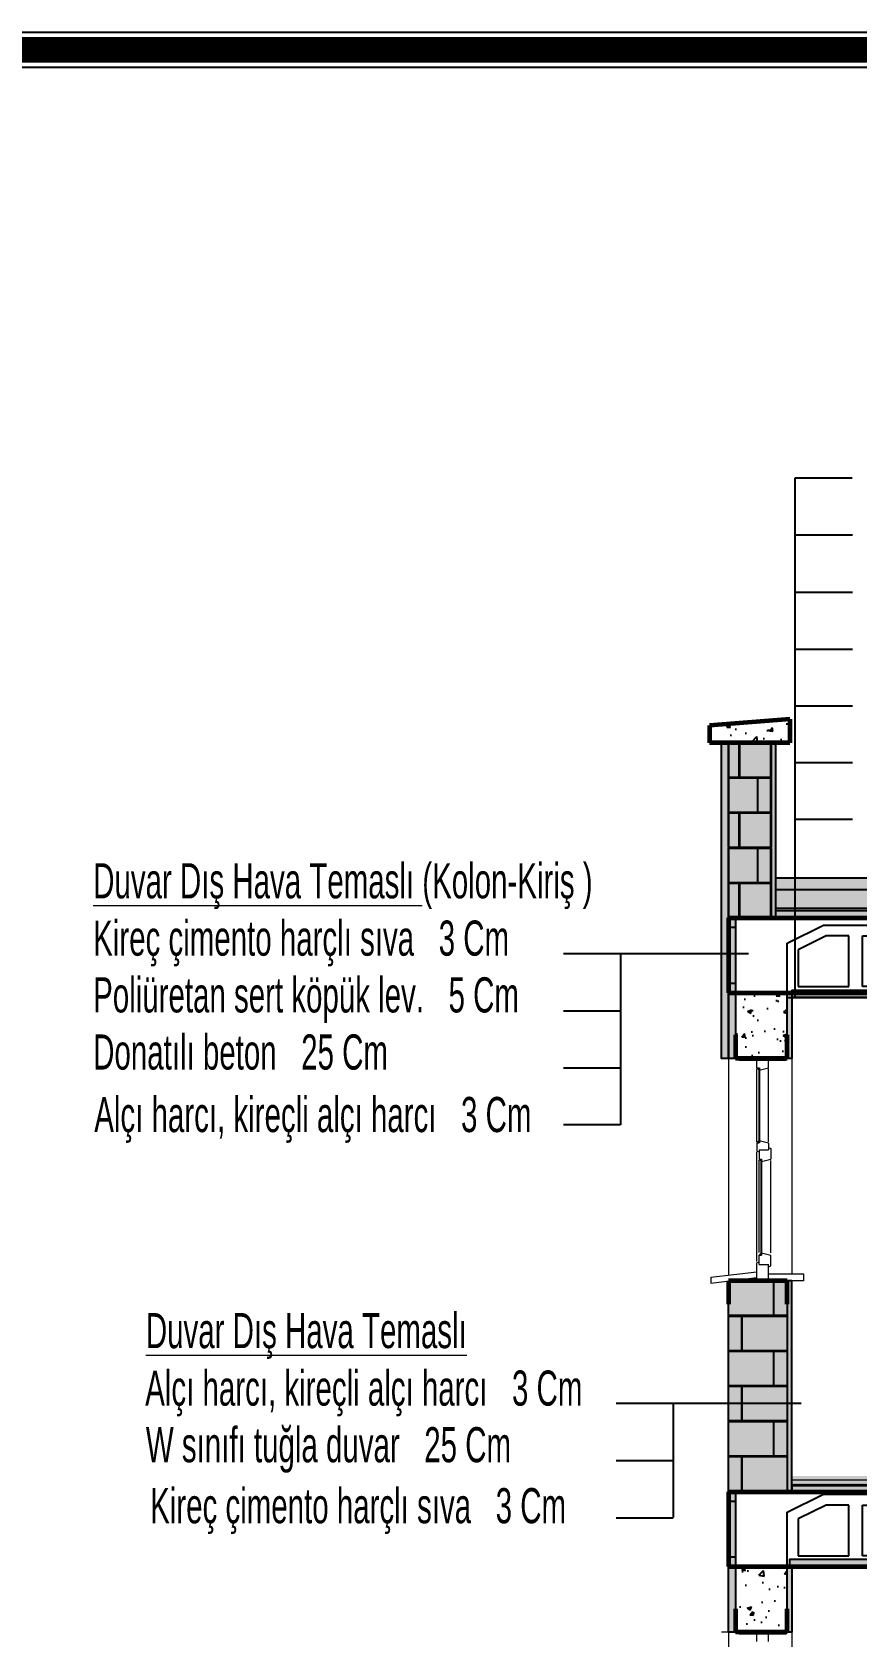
# Model space of a CAD drawing. Extents: x 41749 to 92598, y -24291 to 29432.
# Drawn here: x 90625 to 91329, y -22761 to -21391 of the extents above; entities that cross this region are included whole.
import ezdxf

# ---------------------------------------------------------------- set-up
doc = ezdxf.new("R2010")
doc.units = 0
doc.header["$MEASUREMENT"] = 0
doc.layers.get('0').update_dxf_attribs({"linetype": 'CONTINUOUS'})
for name, color, linetype, lineweight in [('BADOSEME', 4, 'CONTINUOUS', 60), ('CAM MACUNU', 8, 'CONTINUOUS', 5), ('DENİZLİK', 245, 'CONTINUOUS', 13), ('DOSEMEKAP', 8, 'CONTINUOUS', 5), ('KASAKANAT', 30, 'CONTINUOUS', 18), ('KESITDUVAR', 5, 'CONTINUOUS', 20), ('PENCER GOR CIZ', 8, 'CONTINUOUS', 9)]:
    doc.layers.add(name, color=color, linetype=linetype, lineweight=lineweight)
for name, color, linetype in [('CAM', 12, 'CONTINUOUS'), ('DUVAR', 6, 'CONTINUOUS'), ('MERBAS', 231, 'CONTINUOUS'), ('SEMBOL', 21, 'CONTINUOUS'), ('SIVA', 7, 'CONTINUOUS')]:
    doc.layers.add(name, color=color, linetype=linetype)
doc.styles.add('DIN', font='ROMANS.SHX', dxfattribs={"width": 0.6})
pattern_1 = [(50, (55888.886, -9645.197), (36.436934, -3.187817), [3.81, -41.91]), (355, (55888.886, -9645.197), (-7.048565, 38.21133), [3.048, -33.528]), (100.451, (55891.923, -9645.463), (29.3885, 35.023338), [3.238, -35.618]), (46.1842, (55888.886, -9635.037), (54.21581, -8.408466), [5.715, -62.865]), (96.6356, (55893.404, -9635.74), (47.48085, 49.48511), [4.857, -53.427]), (351.184, (55888.886, -9635.04), (47.48092, 49.48502), [4.572, -50.292]), (21, (55893.966, -9637.577), (30.322976, -20.453104), [3.81, -41.91]), (326, (55893.966, -9637.577), (12.360406, 36.837593), [3.048, -33.528]), (71.4514, (55896.493, -9639.282), (42.683298, 16.38457), [3.238, -35.618]), (37.5, (55888.886, -9645.197), (0.6177207, 16.911008), [0, -33.1216, 0, -34.036, 0, -33.655]), (7.5, (55888.886, -9645.197), (13.3639325, 20.036115), [0, -19.4056, 0, -32.3596, 0, -12.827]), (327.5, (55877.558, -9645.197), (27.118119, -1.145749), [0, -12.7, 0, -39.624, 0, -52.578]), (317.5, (55872.478, -9645.197), (29.625836, 5.085298), [0, -16.51, 0, -26.3144, 0, -37.338])]

# ---------------------------------------------------------------- blocks, each defined once
blk = doc.blocks.new('A$C218D7482')
at = {"layer": 'SEMBOL'}
for p, q in [((0, 15), (10, 20)), ((10, 20), (46.69, 20)), ((56.69, 15), (46.69, 20)), ((0, 0), (0, 15)), ((10.71, 17), (3, 13.15)), ((17, 17), (10.71, 17)), ((17, 3), (17, 17)), ((20.74, 17), (36.69, 17)), ((20.74, 3), (20.74, 17)), ((36.69, 17), (36.69, 3)), ((45.98, 17), (39.69, 17)), ((39.69, 17), (39.69, 3)), ((39.69, 17), (39.69, 3)), ((53.69, 13.15), (45.98, 17)), ((56.69, 0), (56.69, 15)), ((3, 13.15), (3, 3)), ((53.69, 3), (53.69, 13.15)), ((0, 0), (56.69, 0)), ((3, 3), (17, 3)), ((36.69, 3), (20.74, 3)), ((39.69, 3), (53.69, 3))]:
    blk.add_line(p, q, dxfattribs=at)

msp = doc.modelspace()

# ---------------------------------------------------------------- hatches: boundary and pattern name
h = msp.add_hatch()
h.set_pattern_fill('AR-CONC', color=256, scale=0.2, style=0)
h.set_pattern_definition(pattern_1)
h.paths.add_polyline_path([(91271.49336, -21997.49638), (91271.49336, -21977.49638), (91202.88983, -21982.85613), (91202.88983, -21997.49638)])
h = msp.add_hatch(color=253)
h.set_gradient(color1=(165, 154, 151), color2=(155, 144, 140), one_color=1, tint=0.58)
h.paths.add_polyline_path([(91219.21562, -21997.49638), (91213.19159, -21997.49638), (91213.19159, -22267.09262), (91219.21562, -22267.09262)])
h = msp.add_hatch(color=253)
h.set_gradient(color1=(165, 154, 151), color2=(155, 144, 140), one_color=1, tint=0.58)
h.paths.add_polyline_path([(91228.79692, -22057.49638), (91255.16757, -22057.49638), (91255.16757, -22057.09262), (91244.25646, -22057.09262), (91244.25646, -22027.49638), (91255.16757, -22027.49638), (91255.16757, -22027.09262), (91228.79692, -22027.09262), (91228.79692, -21997.49638), (91228.39315, -21997.49638), (91228.39315, -22027.09262), (91219.21562, -22027.09262), (91219.21562, -22027.49638), (91243.85269, -22027.49638), (91243.85269, -22057.09262), (91219.21562, -22057.09262), (91219.21562, -22057.49638), (91228.39315, -22057.49638), (91228.39315, -22087.09262), (91219.21562, -22087.09262), (91219.21562, -22087.49638), (91243.85269, -22087.49638), (91243.85269, -22117.09262), (91219.21562, -22117.09262), (91219.21562, -22117.49638), (91228.39315, -22117.49638), (91228.39315, -22147.09262), (91228.79692, -22147.09262), (91228.79692, -22117.49638), (91255.16757, -22117.49638), (91255.16757, -22117.09262), (91244.25646, -22117.09262), (91244.25646, -22087.49638), (91255.16757, -22087.49638), (91255.16757, -22087.09262), (91228.79692, -22087.09262)])
h = msp.add_hatch(color=22)
h.set_gradient(color1=(221, 32, 29), color2=(227, 41, 38), one_color=1, tint=0.52)
h.paths.add_polyline_path([(91228.39315, -21997.49638), (91219.21562, -21997.49638), (91219.21562, -22027.09262), (91228.39315, -22027.09262)])
h = msp.add_hatch(color=22)
h.set_gradient(color1=(221, 32, 29), color2=(227, 41, 38), one_color=1, tint=0.52)
h.paths.add_polyline_path([(91228.79692, -22027.09262), (91255.49947, -22027.09262), (91255.49947, -21997.49638), (91228.79692, -21997.49638)])
h = msp.add_hatch(color=253)
h.set_gradient(color1=(165, 154, 151), color2=(155, 144, 140), one_color=1, tint=0.58)
h.paths.add_polyline_path([(91259.16757, -21997.49638), (91255.16757, -21997.49638), (91255.16757, -22147.09262), (91259.16757, -22147.09262)])
h = msp.add_hatch(color=22)
h.set_gradient(color1=(221, 32, 29), color2=(227, 41, 38), one_color=1, tint=0.52)
h.paths.add_polyline_path([(91243.85269, -22027.49638), (91219.21562, -22027.49638), (91219.21562, -22057.09262), (91243.85269, -22057.09262)])
h = msp.add_hatch(color=22)
h.set_gradient(color1=(221, 32, 29), color2=(227, 41, 38), one_color=1, tint=0.52)
h.paths.add_polyline_path([(91255.49947, -22027.49638), (91244.25646, -22027.49638), (91244.25646, -22057.09262), (91255.49947, -22057.09262)])
h = msp.add_hatch(color=22)
h.set_gradient(color1=(221, 32, 29), color2=(227, 41, 38), one_color=1, tint=0.52)
h.paths.add_polyline_path([(91228.39315, -22057.49638), (91219.21562, -22057.49638), (91219.21562, -22087.09262), (91228.39315, -22087.09262)])
h = msp.add_hatch(color=22)
h.set_gradient(color1=(221, 32, 29), color2=(227, 41, 38), one_color=1, tint=0.52)
h.paths.add_polyline_path([(91228.79692, -22087.09262), (91255.49947, -22087.09262), (91255.49947, -22057.49638), (91228.79692, -22057.49638)])
h = msp.add_hatch(color=22)
h.set_gradient(color1=(221, 32, 29), color2=(227, 41, 38), one_color=1, tint=0.52)
h.paths.add_polyline_path([(91243.85269, -22087.49638), (91219.21562, -22087.49638), (91219.21562, -22117.09262), (91243.85269, -22117.09262)])
h = msp.add_hatch(color=22)
h.set_gradient(color1=(221, 32, 29), color2=(227, 41, 38), one_color=1, tint=0.52)
h.paths.add_polyline_path([(91255.49947, -22087.49638), (91244.25646, -22087.49638), (91244.25646, -22117.09262), (91255.49947, -22117.09262)])
h = msp.add_hatch(color=22)
h.set_gradient(color1=(221, 32, 29), color2=(227, 41, 38), one_color=1, tint=0.52)
h.paths.add_polyline_path([(91228.39315, -22117.49638), (91219.21562, -22117.49638), (91219.21562, -22147.09262), (91228.39315, -22147.09262)])
h = msp.add_hatch(color=22)
h.set_gradient(color1=(221, 32, 29), color2=(227, 41, 38), one_color=1, tint=0.52)
h.paths.add_polyline_path([(91228.79692, -22147.09262), (91255.49947, -22147.09262), (91255.49947, -22117.49638), (91228.79692, -22117.49638)])
h = msp.add_hatch(color=253)
h.set_gradient(color1=(165, 154, 151), color2=(155, 144, 140), one_color=1, tint=0.58)
h.paths.add_polyline_path([(91336.51908, -22123.09262), (91336.51908, -22113.09262), (91259.16757, -22113.09262), (91259.16757, -22123.09262)])
h.paths.add_polyline_path([(91775.91747, -22123.09262), (91775.91747, -22113.09262), (91336.51908, -22113.09262), (91336.51908, -22123.09262)])
h = msp.add_hatch(color=52)
h.set_gradient(color1=(220, 210, 9), color2=(247, 237, 59), one_color=1, tint=0.6)
h.paths.add_polyline_path([(91336.51908, -22123.09262), (91259.16757, -22123.09262), (91259.16757, -22139.09262), (91336.51908, -22139.09262)])
h.paths.add_polyline_path([(91775.91747, -22139.09262), (91775.91747, -22123.09262), (91336.51908, -22123.09262), (91336.51908, -22139.09262)])
h = msp.add_hatch(color=253)
h.set_gradient(color1=(165, 154, 151), color2=(155, 144, 140), one_color=1, tint=0.58)
h.paths.add_polyline_path([(92206.077, -22147.09259), (92206.077, -22141.09259), (91259.16757, -22141.09259), (91259.16757, -22147.09259)])
h = msp.add_hatch(color=253)
h.set_gradient(color1=(165, 154, 151), color2=(155, 144, 140), one_color=1, tint=0.58)
h.paths.add_polyline_path([(91469.98745, -22147.09262), (91469.98745, -22141.09262), (91259.16757, -22141.09262), (91259.16757, -22147.09262)])
h = msp.add_hatch(color=52)
h.set_gradient(color1=(220, 210, 9), color2=(247, 237, 59), one_color=1, tint=0.6)
h.paths.add_polyline_path([(91225.21558, -22155.09259), (91219.21558, -22155.09259), (91219.21558, -22211.09259), (91225.21558, -22211.09259)])
h = msp.add_hatch(color=52)
h.set_gradient(color1=(220, 210, 9), color2=(247, 237, 59), one_color=1, tint=0.6)
h.paths.add_polyline_path([(91225.23961, -22147.00162), (91219.23961, -22147.00162), (91219.23961, -22203.00162), (91225.23961, -22203.00162)])
h = msp.add_hatch(color=52)
h.set_gradient(color1=(220, 210, 9), color2=(247, 237, 59), one_color=1, tint=0.6)
h.paths.add_polyline_path([(91225.21562, -22211.09262), (91219.21562, -22211.09262), (91219.21562, -22267.09262), (91225.21562, -22267.09262)])
h = msp.add_hatch(color=52)
h.set_gradient(color1=(220, 210, 9), color2=(247, 237, 59), one_color=1, tint=0.6)
h.paths.add_polyline_path([(91225.23967, -22211.0926), (91219.23967, -22211.0926), (91219.23967, -22267.0926), (91225.23967, -22267.0926)])
h = msp.add_hatch()
h.set_pattern_fill('AR-CONC', color=256, scale=0.2, style=0)
h.set_pattern_definition(pattern_1)
h.paths.add_polyline_path([(91225.21562, -22267.09262), (91269.19159, -22267.09262), (91269.19159, -22211.09262), (91225.21562, -22211.09262)])
h = msp.add_hatch(color=253)
h.set_gradient(color1=(165, 154, 151), color2=(155, 144, 140), one_color=1, tint=0.58)
h.paths.add_polyline_path([(91273.19159, -22211.09262), (91269.19159, -22211.09262), (91269.19159, -22267.09262), (91273.19159, -22267.09262)])
h = msp.add_hatch(color=253)
h.set_gradient(color1=(165, 154, 151), color2=(155, 144, 140), one_color=1, tint=0.58)
h.paths.add_polyline_path([(92220.12506, -22215.0926), (92220.12506, -22209.0926), (91273.21562, -22209.0926), (91273.21562, -22215.0926)])
h = msp.add_hatch(color=253)
h.set_gradient(color1=(165, 154, 151), color2=(155, 144, 140), one_color=1, tint=0.58)
h.paths.add_polyline_path([(91273.21562, -22211.09262), (91273.21562, -22215.09262), (92164.86384, -22215.09262), (92164.86384, -22211.09262)])
h = msp.add_hatch(color=253)
h.set_gradient(color1=(165, 154, 151), color2=(155, 144, 140), one_color=1, tint=0.58)
h.paths.add_polyline_path([(91269.21562, -22547.09262), (91269.21562, -22546.68885), (91257.97261, -22546.68885), (91257.97261, -22517.09262), (91269.21562, -22517.09262), (91269.21562, -22516.68885), (91230.86239, -22516.68885), (91230.86239, -22487.09262), (91269.21562, -22487.09262), (91269.21562, -22486.68885), (91257.97261, -22486.68885), (91257.97261, -22457.09262), (91257.56885, -22457.09262), (91257.56885, -22486.68885), (91219.21562, -22486.68885), (91219.21562, -22487.09262), (91230.45863, -22487.09262), (91230.45863, -22516.68885), (91219.21562, -22516.68885), (91219.21562, -22517.09262), (91257.56885, -22517.09262), (91257.56885, -22546.68885), (91219.21562, -22546.68885), (91219.21562, -22547.09262), (91230.45863, -22547.09262), (91230.45863, -22576.68885), (91219.21562, -22576.68885), (91219.21562, -22577.09262), (91257.56885, -22577.09262), (91257.56885, -22606.68885), (91219.21562, -22606.68885), (91219.21562, -22607.09262), (91230.45863, -22607.09262), (91230.45863, -22636.68885), (91219.21562, -22636.68885), (91219.21562, -22637.09262), (91269.21562, -22637.09262), (91269.21562, -22636.68885), (91230.86239, -22636.68885), (91230.86239, -22607.09262), (91269.21562, -22607.09262), (91269.21562, -22606.68885), (91257.97261, -22606.68885), (91257.97261, -22577.09262), (91269.21562, -22577.09262), (91269.21562, -22576.68885), (91230.86239, -22576.68885), (91230.86239, -22547.09262)])
h = msp.add_hatch(color=22)
h.set_gradient(color1=(221, 32, 29), color2=(227, 41, 38), one_color=1, tint=0.52)
h.paths.add_polyline_path([(91219.21562, -22457.09262), (91219.21562, -22486.68885), (91257.56885, -22486.68885), (91257.56885, -22457.09262)])
h = msp.add_hatch(color=22)
h.set_gradient(color1=(221, 32, 29), color2=(227, 41, 38), one_color=1, tint=0.52)
h.paths.add_polyline_path([(91269.21562, -22457.09262), (91257.97261, -22457.09262), (91257.97261, -22486.68885), (91269.21562, -22486.68885)])
h = msp.add_hatch(color=253)
h.set_gradient(color1=(165, 154, 151), color2=(155, 144, 140), one_color=1, tint=0.58)
h.paths.add_polyline_path([(91273.19159, -22457.09262), (91269.19159, -22457.09262), (91269.19159, -22637.09262), (91273.19159, -22637.09262)])
h = msp.add_hatch(color=22)
h.set_gradient(color1=(221, 32, 29), color2=(227, 41, 38), one_color=1, tint=0.52)
h.paths.add_polyline_path([(91230.45863, -22487.09262), (91219.21562, -22487.09262), (91219.21562, -22516.68885), (91230.45863, -22516.68885)])
h = msp.add_hatch(color=22)
h.set_gradient(color1=(221, 32, 29), color2=(227, 41, 38), one_color=1, tint=0.52)
h.paths.add_polyline_path([(91230.86239, -22487.09262), (91230.86239, -22516.68885), (91269.21562, -22516.68885), (91269.21562, -22487.09262)])
h = msp.add_hatch(color=22)
h.set_gradient(color1=(221, 32, 29), color2=(227, 41, 38), one_color=1, tint=0.52)
h.paths.add_polyline_path([(91219.21562, -22517.09262), (91219.21562, -22546.68885), (91257.56885, -22546.68885), (91257.56885, -22517.09262)])
h = msp.add_hatch(color=22)
h.set_gradient(color1=(221, 32, 29), color2=(227, 41, 38), one_color=1, tint=0.52)
h.paths.add_polyline_path([(91269.21562, -22517.09262), (91257.97261, -22517.09262), (91257.97261, -22546.68885), (91269.21562, -22546.68885)])
h = msp.add_hatch(color=22)
h.set_gradient(color1=(221, 32, 29), color2=(227, 41, 38), one_color=1, tint=0.52)
h.paths.add_polyline_path([(91230.45863, -22547.09262), (91219.21562, -22547.09262), (91219.21562, -22576.68885), (91230.45863, -22576.68885)])
h = msp.add_hatch(color=22)
h.set_gradient(color1=(221, 32, 29), color2=(227, 41, 38), one_color=1, tint=0.52)
h.paths.add_polyline_path([(91230.86239, -22547.09262), (91230.86239, -22576.68885), (91269.21562, -22576.68885), (91269.21562, -22547.09262)])
h = msp.add_hatch(color=22)
h.set_gradient(color1=(221, 32, 29), color2=(227, 41, 38), one_color=1, tint=0.52)
h.paths.add_polyline_path([(91219.21562, -22577.09262), (91219.21562, -22606.68885), (91257.56885, -22606.68885), (91257.56885, -22577.09262)])
h = msp.add_hatch(color=22)
h.set_gradient(color1=(221, 32, 29), color2=(227, 41, 38), one_color=1, tint=0.52)
h.paths.add_polyline_path([(91269.21562, -22577.09262), (91257.97261, -22577.09262), (91257.97261, -22606.68885), (91269.21562, -22606.68885)])
h = msp.add_hatch(color=22)
h.set_gradient(color1=(221, 32, 29), color2=(227, 41, 38), one_color=1, tint=0.52)
h.paths.add_polyline_path([(91230.45863, -22607.09262), (91219.21562, -22607.09262), (91219.21562, -22636.68885), (91230.45863, -22636.68885)])
h = msp.add_hatch(color=22)
h.set_gradient(color1=(221, 32, 29), color2=(227, 41, 38), one_color=1, tint=0.52)
h.paths.add_polyline_path([(91230.86239, -22607.09262), (91230.86239, -22636.68885), (91269.21562, -22636.68885), (91269.21562, -22607.09262)])
h = msp.add_hatch(color=52)
h.set_gradient(color1=(220, 210, 9), color2=(247, 237, 59), one_color=1, tint=0.6)
h.paths.add_polyline_path([(92414.15961, -22629.7196), (92414.15961, -22623.7196), (91271.8521, -22623.7196), (91271.8521, -22629.7196)])
h = msp.add_hatch(color=52)
h.set_gradient(color1=(220, 210, 9), color2=(247, 237, 59), one_color=1, tint=0.6)
h.paths.add_polyline_path([(91225.23961, -22637.00162), (91219.23961, -22637.00162), (91219.23961, -22693.00162), (91225.23961, -22693.00162)])
h = msp.add_hatch(color=253)
h.set_gradient(color1=(165, 154, 151), color2=(155, 144, 140), one_color=1, tint=0.58)
h.paths.add_polyline_path([(92220.12506, -22637.09259), (92220.12506, -22631.09259), (91273.21562, -22631.09259), (91273.21562, -22637.09259)])
h = msp.add_hatch(color=52)
h.set_gradient(color1=(220, 210, 9), color2=(247, 237, 59), one_color=1, tint=0.6)
h.paths.add_polyline_path([(91225.21558, -22645.09259), (91219.21558, -22645.09259), (91219.21558, -22701.09259), (91225.21558, -22701.09259)])
h = msp.add_hatch(color=52)
h.set_gradient(color1=(220, 210, 9), color2=(247, 237, 59), one_color=1, tint=0.6)
h.paths.add_polyline_path([(91225.21562, -22701.09262), (91219.21562, -22701.09262), (91219.21562, -22757.09262), (91225.21562, -22757.09262)])
h = msp.add_hatch(color=52)
h.set_gradient(color1=(220, 210, 9), color2=(247, 237, 59), one_color=1, tint=0.6)
h.paths.add_polyline_path([(91225.23967, -22701.0926), (91219.23967, -22701.0926), (91219.23967, -22757.0926), (91225.23967, -22757.0926)])
h = msp.add_hatch()
h.set_pattern_fill('AR-CONC', color=256, scale=0.2, style=0)
h.set_pattern_definition([(50, (55888.91, -8935.197), (36.436934, -3.187817), [3.81, -41.91]), (355, (55888.91, -8935.197), (-7.048565, 38.21133), [3.048, -33.528]), (100.451, (55891.947, -8935.463), (29.3885, 35.023338), [3.238, -35.618]), (46.1842, (55888.91, -8925.037), (54.21581, -8.408466), [5.715, -62.865]), (96.6356, (55893.43, -8925.74), (47.48085, 49.48511), [4.857, -53.427]), (351.184, (55888.91, -8925.04), (47.48092, 49.48502), [4.572, -50.292]), (21, (55893.99, -8927.577), (30.322976, -20.453104), [3.81, -41.91]), (326, (55893.99, -8927.577), (12.360406, 36.837593), [3.048, -33.528]), (71.4514, (55896.517, -8929.282), (42.683298, 16.38457), [3.238, -35.618]), (37.5, (55888.91, -8935.197), (0.6177207, 16.9110078), [0, -33.1216, 0, -34.036, 0, -33.655]), (7.5, (55888.91, -8935.197), (13.3639325, 20.036115), [0, -19.4056, 0, -32.3596, 0, -12.827]), (327.5, (55877.582, -8935.197), (27.118119, -1.145749), [0, -12.7, 0, -39.624, 0, -52.578]), (317.5, (55872.502, -8935.197), (29.625836, 5.085298), [0, -16.51, 0, -26.3144, 0, -37.338])])
h.paths.add_polyline_path([(91225.21562, -22757.09262), (91269.19159, -22757.09262), (91269.19159, -22701.09262), (91225.21562, -22701.09262)])
h = msp.add_hatch(color=253)
h.set_gradient(color1=(165, 154, 151), color2=(155, 144, 140), one_color=1, tint=0.58)
h.paths.add_polyline_path([(91273.19159, -22701.09262), (91269.19159, -22701.09262), (91269.19159, -22757.09262), (91273.19159, -22757.09262)])
h = msp.add_hatch(color=253)
h.set_gradient(color1=(165, 154, 151), color2=(155, 144, 140), one_color=1, tint=0.58)
h.paths.add_polyline_path([(92218.10113, -22701.09266), (92218.10113, -22695.09266), (91271.1917, -22695.09266), (91271.1917, -22701.09266)])

# ---------------------------------------------------------------- linework, layer by layer
for p, q in [((91324.58698, -21771.69617), (91275.78956, -21771.69617)), ((91276.03848, -22215.09262), (91276.03848, -21771.69617)), ((91324.8359, -21820.17396), (91276.03848, -21820.17396)), ((91324.8359, -21869.14288), (91276.03848, -21869.14288)), ((91324.8359, -21917.90715), (91276.03848, -21917.90715)), ((91324.8359, -21966.26216), (91276.03848, -21966.26216)), ((91228.39315, -22027.09262), (91228.39315, -21997.49638)), ((91228.79692, -22027.09262), (91228.79692, -21997.49638)), ((91324.8359, -22014.61716), (91276.03848, -22014.61716)), ((91219.21562, -22027.09262), (91228.39315, -22027.09262)), ((91228.79692, -22027.09262), (91255.49947, -22027.09262)), ((91228.39315, -22087.09262), (91228.39315, -22057.49638)), ((91228.79692, -22087.09262), (91228.79692, -22057.49638)), ((91324.8359, -22062.97216), (91276.03848, -22062.97216)), ((91219.21562, -22087.09262), (91228.39315, -22087.09262)), ((91228.79692, -22087.09262), (91255.49947, -22087.09262)), ((91219.21562, -22117.49638), (91228.39315, -22117.49638)), ((91228.39315, -22147.09262), (91228.39315, -22117.49638)), ((91228.79692, -22117.49638), (91255.49947, -22117.49638)), ((91228.79692, -22147.09262), (91228.79692, -22117.49638)), ((91244.25646, -22117.09262), (91255.49947, -22117.09262)), ((91775.91747, -22113.09262), (91259.16757, -22113.09262)), ((91775.91747, -22123.09262), (91259.16757, -22123.09262)), ((91775.91747, -22139.09262), (91259.16757, -22139.09262)), ((91775.91747, -22141.09262), (91259.16757, -22141.09262)), ((91219.21562, -22147.09262), (91255.16757, -22147.09262)), ((91127.03895, -22177.79058), (91078.24153, -22177.79058)), ((91236.28028, -22177.79058), (91127.03895, -22177.79058)), ((91127.03895, -22177.79058), (91127.03895, -22323.87878)), ((91127.03895, -22226.7595), (91078.24153, -22226.7595)), ((92415.47507, -22215.09262), (91273.19159, -22215.09262)), ((91127.03895, -22275.52378), (91078.24153, -22275.52378)), ((91127.03895, -22323.87878), (91078.24153, -22323.87878)), ((91230.45863, -22516.68885), (91230.45863, -22487.09262)), ((91230.86239, -22516.68885), (91230.86239, -22487.09262)), ((91219.21562, -22516.68885), (91230.45863, -22516.68885)), ((91230.86239, -22516.68885), (91269.21562, -22516.68885)), ((91230.45863, -22576.68885), (91230.45863, -22547.09262)), ((91230.86239, -22576.68885), (91230.86239, -22547.09262)), ((91171.98082, -22561.89073), (91123.1834, -22561.89073)), ((91281.24617, -22561.89073), (91171.98082, -22561.89073)), ((91171.98082, -22561.89073), (91171.99283, -22659.11233)), ((91219.21562, -22576.68885), (91230.45863, -22576.68885)), ((91230.86239, -22576.68885), (91269.21562, -22576.68885)), ((91171.98082, -22610.85965), (91123.1834, -22610.85965)), ((91219.21562, -22607.09262), (91230.45863, -22607.09262)), ((91230.45863, -22636.68885), (91230.45863, -22607.09262)), ((91230.86239, -22607.09262), (91269.21562, -22607.09262)), ((91230.86239, -22636.68885), (91230.86239, -22607.09262)), ((91257.97261, -22606.68885), (91269.21562, -22606.68885)), ((91219.21562, -22636.68885), (91230.45863, -22636.68885)), ((91230.86239, -22636.68885), (91269.21562, -22636.68885)), ((91171.98082, -22659.62393), (91123.1834, -22659.62393))]:
    msp.add_line(p, q)
for points in [[(91213.19159, -21997.49638), (91219.21562, -21997.49638), (91219.21562, -22267.09262), (91213.19159, -22267.09262)], [(91228.39315, -22027.09262), (91219.21562, -22027.09262), (91219.21562, -21997.49638), (91228.39315, -21997.49638)], [(91228.79692, -21997.49638), (91255.49947, -21997.49638), (91255.49947, -22027.09262), (91228.79692, -22027.09262)], [(91255.16757, -21997.49638), (91259.16757, -21997.49638), (91259.16757, -22147.09262), (91255.16757, -22147.09262)], [(91219.21562, -22027.49638), (91243.85269, -22027.49638), (91243.85269, -22057.09262), (91219.21562, -22057.09262)], [(91255.49947, -22057.09262), (91244.25646, -22057.09262), (91244.25646, -22027.49638), (91255.49947, -22027.49638)], [(91228.39315, -22087.09262), (91219.21562, -22087.09262), (91219.21562, -22057.49638), (91228.39315, -22057.49638)], [(91228.79692, -22057.49638), (91255.49947, -22057.49638), (91255.49947, -22087.09262), (91228.79692, -22087.09262)], [(91219.21562, -22087.49638), (91243.85269, -22087.49638), (91243.85269, -22117.09262), (91219.21562, -22117.09262)], [(91255.49947, -22117.09262), (91244.25646, -22117.09262), (91244.25646, -22087.49638), (91255.49947, -22087.49638)], [(91228.39315, -22147.09262), (91219.21562, -22147.09262), (91219.21562, -22117.49638), (91228.39315, -22117.49638)], [(91228.79692, -22117.49638), (91255.49947, -22117.49638), (91255.49947, -22147.09262), (91228.79692, -22147.09262)], [(91259.16757, -22147.09259), (92206.077, -22147.09259), (92206.077, -22141.09259), (91259.16757, -22141.09259)], [(91219.21558, -22155.09259), (91225.21558, -22155.09259), (91225.21558, -22211.09259), (91219.21558, -22211.09259)], [(91219.23961, -22147.00162), (91225.23961, -22147.00162), (91225.23961, -22203.00162), (91219.23961, -22203.00162)], [(91219.21562, -22211.09262), (91225.21562, -22211.09262), (91225.21562, -22267.09262), (91219.21562, -22267.09262)], [(91219.23967, -22211.0926), (91225.23967, -22211.0926), (91225.23967, -22267.0926), (91219.23967, -22267.0926)], [(91269.19159, -22211.09262), (91273.21562, -22211.09262), (91273.21562, -22267.09262), (91269.19159, -22267.09262)], [(91273.21562, -22215.0926), (92220.12506, -22215.0926), (92220.12506, -22209.0926), (91273.21562, -22209.0926)], [(91219.21562, -22457.09262), (91257.56885, -22457.09262), (91257.56885, -22486.68885), (91219.21562, -22486.68885)], [(91269.21562, -22486.68885), (91257.97261, -22486.68885), (91257.97261, -22457.09262), (91269.21562, -22457.09262)], [(91269.19159, -22637.09262), (91273.19159, -22637.09262), (91273.19159, -22457.09262), (91269.19159, -22457.09262)], [(91230.45863, -22516.68885), (91219.21562, -22516.68885), (91219.21562, -22487.09262), (91230.45863, -22487.09262)], [(91230.86239, -22487.09262), (91269.21562, -22487.09262), (91269.21562, -22516.68885), (91230.86239, -22516.68885)], [(91219.21562, -22517.09262), (91257.56885, -22517.09262), (91257.56885, -22546.68885), (91219.21562, -22546.68885)], [(91269.21562, -22546.68885), (91257.97261, -22546.68885), (91257.97261, -22517.09262), (91269.21562, -22517.09262)], [(91230.45863, -22576.68885), (91219.21562, -22576.68885), (91219.21562, -22547.09262), (91230.45863, -22547.09262)], [(91230.86239, -22547.09262), (91269.21562, -22547.09262), (91269.21562, -22576.68885), (91230.86239, -22576.68885)], [(91219.21562, -22577.09262), (91257.56885, -22577.09262), (91257.56885, -22606.68885), (91219.21562, -22606.68885)], [(91269.21562, -22606.68885), (91257.97261, -22606.68885), (91257.97261, -22577.09262), (91269.21562, -22577.09262)], [(91230.45863, -22636.68885), (91219.21562, -22636.68885), (91219.21562, -22607.09262), (91230.45863, -22607.09262)], [(91230.86239, -22607.09262), (91269.21562, -22607.09262), (91269.21562, -22636.68885), (91230.86239, -22636.68885)], [(91219.23961, -22637.00162), (91225.23961, -22637.00162), (91225.23961, -22693.00162), (91219.23961, -22693.00162)], [(91273.21562, -22637.09259), (92220.12506, -22637.09259), (92220.12506, -22631.09259), (91273.21562, -22631.09259)], [(91219.21558, -22645.09259), (91225.21558, -22645.09259), (91225.21558, -22701.09259), (91219.21558, -22701.09259)], [(91219.21562, -22701.09262), (91225.21562, -22701.09262), (91225.21562, -22757.09262), (91219.21562, -22757.09262)], [(91219.23967, -22701.0926), (91225.23967, -22701.0926), (91225.23967, -22757.0926), (91219.23967, -22757.0926)], [(91269.19159, -22701.09262), (91273.19159, -22701.09262), (91273.19159, -22757.09262), (91269.19159, -22757.09262)], [(91271.1917, -22701.09266), (92218.10113, -22701.09266), (92218.10113, -22695.09266), (91271.1917, -22695.09266)]]:
    msp.add_lwpolyline(points, close=True)
at = {"layer": 'BADOSEME'}
for p, q in [((91271.49336, -21977.49638), (91202.88983, -21982.85613)), ((91271.49336, -21977.49638), (91271.49336, -21997.49638)), ((91271.49336, -21977.49638), (91271.49336, -21997.49638)), ((91202.88983, -21982.85613), (91202.88983, -21997.49638)), ((91271.49336, -21997.49638), (91202.88983, -21997.49638)), ((91219.21562, -22147.09262), (92415.47507, -22147.09262)), ((91219.21562, -22147.09262), (91219.21562, -22211.09262)), ((91219.21562, -22211.09262), (92415.47507, -22211.09262)), ((91225.21562, -22247.09262), (91225.21562, -22267.09262)), ((91269.19159, -22267.09262), (91269.19159, -22247.09262)), ((91269.19159, -22267.09262), (91225.21562, -22267.09262)), ((91228.21562, -22267.09262), (91268.21562, -22267.09262)), ((91219.19159, -22457.09262), (91219.19159, -22477.09262)), ((91269.19159, -22457.09262), (91219.19159, -22457.09262)), ((91269.19159, -22477.09262), (91269.19159, -22457.09262)), ((91219.21562, -22637.09262), (92415.4991, -22637.09262)), ((91219.21562, -22637.09262), (91219.21562, -22701.09262)), ((91219.21562, -22701.09262), (92415.4991, -22701.09262)), ((91225.21562, -22737.09262), (91225.21562, -22757.09262)), ((91269.19159, -22757.09262), (91269.19159, -22737.09262)), ((91269.19159, -22757.09262), (91225.21562, -22757.09262)), ((91228.21562, -22757.09262), (91268.21562, -22757.09262))]:
    msp.add_line(p, q, dxfattribs=at)
at = {"layer": 'CAM'}
for p, q in [((91245.21562, -22275.09262), (91245.21562, -22339.09262)), ((91247.21562, -22435.09262), (91247.21562, -22353.09262))]:
    msp.add_line(p, q, dxfattribs=at)
at = {"layer": 'CAM MACUNU', "color": 8}
for p, q in [((91245.21562, -22277.09262), (91243.21562, -22275.09262)), ((91245.21562, -22337.09262), (91243.21562, -22339.09262)), ((91247.21562, -22355.09262), (91245.21562, -22353.09262)), ((91245.21562, -22435.09262), (91247.21562, -22433.09262))]:
    msp.add_line(p, q, dxfattribs=at)
at = {"layer": 'DENİZLİK'}
for p, q in [((91204.02258, -22453.89877), (91243.21562, -22449.23211)), ((91204.02258, -22453.89877), (91243.21562, -22449.23211)), ((91204.02258, -22453.89877), (91204.02258, -22458.89877)), ((91204.02258, -22453.89877), (91204.02258, -22458.89877)), ((91204.02258, -22458.89877), (91243.21562, -22454.23211)), ((91204.02258, -22458.89877), (91243.21562, -22454.23211)), ((91253.21562, -22451.09262), (91283.21562, -22451.09262)), ((91283.21562, -22457.09262), (91268.21562, -22457.09262)), ((91283.21562, -22451.09262), (91283.21562, -22457.09262))]:
    msp.add_line(p, q, dxfattribs=at)
at = {"layer": 'DOSEMEKAP'}
for p, q in [((91273.21562, -22627.09262), (92415.4991, -22627.09262)), ((91273.21562, -22632.09262), (92415.4991, -22632.09262))]:
    msp.add_line(p, q, dxfattribs=at)
at = {"layer": 'KASAKANAT'}
for p, q in [((91243.21562, -22275.09262), (91243.21562, -22267.09262)), ((91243.21562, -22267.09262), (91253.21562, -22267.09262)), ((91253.21562, -22275.09262), (91253.21562, -22267.09262)), ((91243.21562, -22275.09262), (91245.21562, -22275.09262)), ((91245.21562, -22277.09262), (91253.21562, -22275.09262)), ((91245.21562, -22275.09262), (91245.21562, -22277.09262)), ((91245.21562, -22337.09262), (91245.21562, -22339.09262)), ((91245.21562, -22337.09262), (91253.21562, -22339.09262)), ((91243.21562, -22339.09262), (91243.21562, -22346.42931)), ((91243.21562, -22339.09262), (91245.21562, -22339.09262)), ((91245.21562, -22347.09262), (91243.21562, -22346.42931)), ((91245.21562, -22345.09262), (91245.21562, -22353.09262)), ((91245.21562, -22345.09262), (91253.21562, -22345.09262)), ((91253.21562, -22339.09262), (91253.21562, -22345.09262)), ((91253.21562, -22343.09262), (91255.21562, -22343.91333)), ((91255.21562, -22343.91333), (91255.21562, -22353.09262)), ((91245.21562, -22353.09262), (91247.21562, -22353.09262)), ((91247.21562, -22355.09262), (91255.21562, -22353.09262)), ((91247.21562, -22353.09262), (91247.21562, -22355.09262)), ((91247.21562, -22435.09262), (91247.21562, -22433.09262)), ((91247.21562, -22433.09262), (91255.21562, -22435.09262)), ((91245.21562, -22441.09262), (91243.21562, -22441.75592)), ((91243.21562, -22457.09262), (91243.21562, -22441.75592)), ((91245.21562, -22435.09262), (91247.21562, -22435.09262)), ((91245.21562, -22443.09262), (91245.21562, -22435.09262)), ((91245.21562, -22443.09262), (91253.21562, -22443.09262)), ((91253.21562, -22457.09262), (91253.21562, -22443.09262)), ((91253.21562, -22445.09262), (91255.21562, -22444.2719)), ((91255.21562, -22444.2719), (91255.21562, -22435.09262)), ((91243.21562, -22457.09262), (91253.21562, -22457.09262)), ((91243.21562, -22765.09262), (91243.21562, -22757.09262)), ((91243.21562, -22757.09262), (91253.21562, -22757.09262)), ((91253.21562, -22765.09262), (91253.21562, -22757.09262))]:
    msp.add_line(p, q, dxfattribs=at)
at = {"layer": 'KESITDUVAR'}
for p, q in [((91213.19159, -22267.09262), (91213.19159, -21997.49638)), ((91219.21562, -21997.49638), (91219.21562, -22267.09262)), ((91255.16757, -21997.49638), (91255.16757, -22147.09262)), ((91259.16757, -21997.49638), (91259.16757, -22147.09262)), ((91225.21562, -22247.09262), (91225.21562, -22211.09262)), ((91269.19159, -22247.09262), (91269.19159, -22211.09262)), ((91273.19159, -22211.09262), (91273.19159, -22267.09262)), ((91219.21562, -22267.09262), (91213.19159, -22267.09262)), ((91225.21562, -22267.09262), (91219.21562, -22267.09262)), ((91269.19159, -22267.09262), (91273.21562, -22267.09262)), ((91219.16757, -22457.94393), (91219.19159, -22637.09262)), ((91273.19159, -22457.09262), (91273.19159, -22637.09262)), ((91269.19159, -22477.09262), (91269.19159, -22637.09262)), ((91225.21562, -22737.09262), (91225.21562, -22701.09262)), ((91269.19159, -22737.09262), (91269.19159, -22701.09262)), ((91273.19159, -22701.09262), (91273.19159, -22757.09262)), ((91219.21562, -22757.09262), (91213.19159, -22757.09262)), ((91225.21562, -22757.09262), (91219.21562, -22757.09262)), ((91269.19159, -22757.09262), (91273.21562, -22757.09262))]:
    msp.add_line(p, q, dxfattribs=at)
at = {"layer": 'MERBAS'}
for points in [[(87701.83095, -24290.68394), (87701.83095, -21390.68394), (92597.79335, -21390.68394), (92597.79335, -24290.68394)], [(87706.83095, -24285.68394), (87706.83095, -21395.68394), (92592.79335, -21395.68394), (92592.79335, -24285.68394)], [(87726.83095, -24265.68394), (87726.83095, -21415.68394), (92572.79335, -21415.68394), (92572.79335, -24265.68394)], [(87731.83095, -24260.68394), (87731.83095, -21420.68394), (92567.79335, -21420.68394), (92567.79335, -24260.68394)]]:
    msp.add_lwpolyline(points, close=True, dxfattribs=at)
at = {"layer": 'MERBAS', "const_width": 20}
msp.add_lwpolyline([(87716.83095, -24275.68394), (87716.83095, -21405.68394), (92582.79335, -21405.68394), (92582.79335, -24275.68394)], close=True, dxfattribs=at)
at = {"layer": 'PENCER GOR CIZ', "color": 8}
for p, q in [((91219.21562, -22267.09262), (91219.21562, -22451.61348)), ((91273.19159, -22267.09262), (91273.19159, -22451.09262)), ((91243.21562, -22338.42), (91243.21562, -22275.89068)), ((91253.21562, -22338.42), (91253.21562, -22275.89068)), ((91243.21562, -22440.4334), (91243.21562, -22347.2573)), ((91245.21562, -22432.90453), (91245.21562, -22354.07513)), ((91255.21562, -22433.1327), (91255.21562, -22354.15828)), ((91219.21562, -22757.09262), (91219.21562, -22941.61348)), ((91273.19159, -22757.09262), (91273.19159, -22941.09262))]:
    msp.add_line(p, q, dxfattribs=at)

# ---------------------------------------------------------------- block references
at = {"layer": 'SIVA', "xscale": 3.096000066027046, "yscale": 3.096000105142593, "zscale": 3.096, "rotation": 1.051360451200251e-06}
for p in [(91269.19165, -22215.09265), (91269.19165, -22701.09265)]:
    msp.add_blockref('A$C218D7482', p, dxfattribs=at)

# ---------------------------------------------------------------- texts
at = {"layer": 'DUVAR', "color": 0, "lineweight": 20, "char_height": 30, "attachment_point": 1, "style": 'DIN'}
for s, insert in [('{\\fArial|b0|i0|c162|p34;\\LDuvar Dış Hava Temaslı\\l (Kolon-Kiriş )}', (90677.05861, -22100.40186)), ('{\\fArial|b0|i0|c162|p34;Kireç çimento harçlı sıva   3 Cm }', (90677.03459, -22149.37078)), ('{\\fArial|b0|i0|c162|p34;Poliüretan sert köpük lev.   5 Cm }', (90677.03459, -22197.84856)), ('{\\fArial|b0|i0|c162|p34;Donatılı beton   25 Cm }', (90677.03459, -22246.61284)), ('{\\fArial|b0|i0|c162|p34;Alçı harcı, kireçli alçı harcı   3 Cm }', (90677.96069, -22300.00924)), ('{\\fArial|b0|i0|c162|p34;\\LDuvar Dış Hava Temaslı\\l }', (90722.00048, -22484.50201)), ('{\\fArial|b0|i0|c162|p34;Alçı harcı, kireçli alçı harcı   3 Cm }', (90721.42878, -22533.61538)), ('{\\fArial|b0|i0|c162|p34;W sınıfı tuğla duvar   25 Cm }', (90722.00048, -22581.94872)), ('{\\fArial|b0|i0|c162|p34;Kireç çimento harçlı sıva   3 Cm }', (90725.66022, -22634.03292))]:
    msp.add_mtext(s, dxfattribs=dict(at, insert=insert))

doc.saveas('drawing.dxf')
